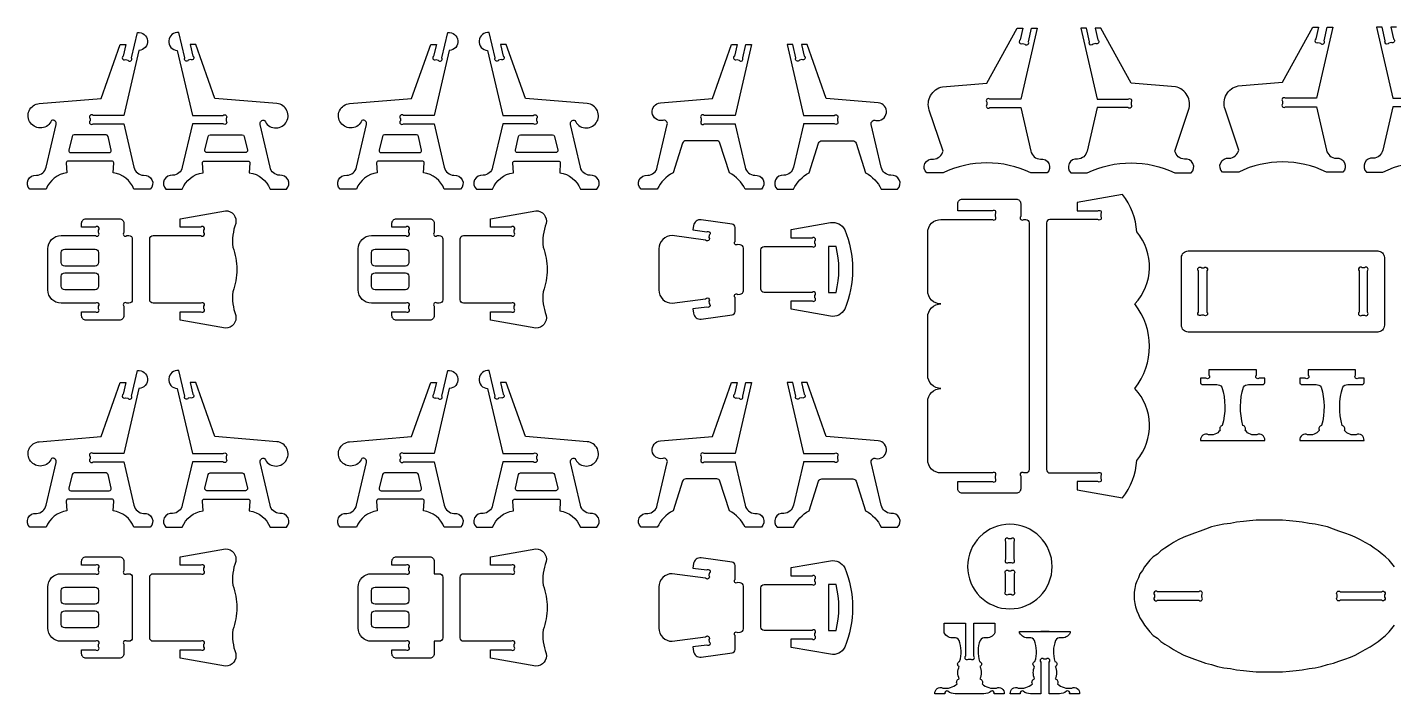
# Model space of a CAD drawing. Extents: x 4203 to 5218, y 1124 to 1763.
# Drawn here: x 4202.6 to 4687.4, y 1524.7 to 1761.2 of the extents above; entities that cross this region are included whole.
import ezdxf

# ---------------------------------------------------------------- set-up
doc = ezdxf.new("R2010")
doc.units = 0
doc.header["$MEASUREMENT"] = 0
doc.layers.add('LAYER1', color=18, linetype='CONTINUOUS')

msp = doc.modelspace()

# ---------------------------------------------------------------- linework, layer by layer
at = {"layer": 'LAYER1'}
for points in [[(4555.07, 1735.72), (4544.13, 1735.72, 1), (4543.07, 1734.66), (4543.07, 1734.22), (4543.07, 1733.78, 1), (4544.13, 1732.72), (4555.07, 1732.72), (4558.64, 1717.33, 0.343544), (4562.06, 1714.46, -0.729626), (4564.43, 1709.53), (4558.64, 1709.53, 0.230289), (4527.5, 1709.53), (4521.71, 1709.53, -0.729626), (4524.09, 1714.46, 0.343544), (4527.5, 1717.33), (4522.64, 1731.86, -0.456332), (4527.33, 1740.1), (4543.07, 1741.42), (4553.81, 1760.92), (4555.83, 1760.92), (4554.87, 1756.79, 1), (4555.66, 1755.51), (4556.52, 1755.31, 1), (4557.79, 1756.11), (4558.91, 1760.92), (4560.92, 1760.92)], [(4582.2, 1735.72), (4593.14, 1735.72, -1), (4594.2, 1734.66), (4594.2, 1734.22), (4594.2, 1733.78, -1), (4593.14, 1732.72), (4582.2, 1732.72), (4578.63, 1717.33, -0.343544), (4575.22, 1714.46, 0.729626), (4572.84, 1709.53), (4578.63, 1709.53, -0.230289), (4609.77, 1709.53), (4615.56, 1709.53, 0.729626), (4613.19, 1714.46, -0.343544), (4609.77, 1717.33), (4614.63, 1731.86, 0.456332), (4609.94, 1740.1), (4594.2, 1741.42), (4583.46, 1760.92), (4581.45, 1760.92), (4582.41, 1756.79, -1), (4581.61, 1755.51), (4580.76, 1755.31, -1), (4579.48, 1756.11), (4578.37, 1760.92), (4576.35, 1760.92)], [(4659.99, 1736.03), (4649.05, 1736.03, 1), (4647.99, 1734.97), (4647.99, 1734.53), (4647.99, 1734.09, 1), (4649.05, 1733.03), (4659.99, 1733.03), (4663.56, 1717.64, 0.343544), (4666.98, 1714.77, -0.729626), (4669.35, 1709.85), (4663.56, 1709.85, 0.230289), (4632.42, 1709.85), (4626.63, 1709.85, -0.729626), (4629.01, 1714.77, 0.343544), (4632.42, 1717.64), (4627.56, 1732.18, -0.456332), (4632.25, 1740.41), (4647.99, 1741.73), (4658.73, 1761.23), (4660.75, 1761.23), (4659.79, 1757.1, 1), (4660.58, 1755.83), (4661.44, 1755.63, 1), (4662.71, 1756.42), (4663.83, 1761.23), (4665.84, 1761.23)], [(4236.85, 1729.97), (4225.91, 1729.97, 1), (4224.85, 1728.91), (4224.85, 1728.47), (4224.85, 1728.03, 1), (4225.91, 1726.97), (4236.85, 1726.97), (4240.42, 1711.58, 0.343544), (4243.83, 1708.71, -0.729626), (4246.2, 1703.78), (4240.42, 1703.78, 0.693778), (4240.42, 1703.78, 0.271498), (4233.06, 1709.61), (4233.29, 1713.1, 0.394231), (4232.57, 1713.77), (4217.12, 1713.77, 0.394231), (4216.4, 1713.1), (4216.63, 1709.61, 0.271498), (4209.27, 1703.78), (4203.49, 1703.78, -0.729626), (4205.86, 1708.71, 0.343544), (4209.27, 1711.58), (4212.8, 1726.75, 0.616854), (4211.2, 1728.19, -0.585378), (4203.71, 1727.29, -0.585378), (4206.84, 1734.16), (4228.81, 1736), (4235.59, 1755.17), (4237.6, 1755.17), (4236.64, 1751.03, 1), (4237.43, 1749.76), (4238.29, 1749.56, 1), (4239.56, 1750.35), (4241.66, 1759.37, -0.427759), (4245.24, 1756.49, -0.427759), (4242.2, 1753.04)], [(4261.15, 1729.97), (4272.09, 1729.97, -1), (4273.15, 1728.91), (4273.15, 1728.47), (4273.15, 1728.03, -1), (4272.09, 1726.97), (4261.15, 1726.97), (4257.57, 1711.58, -0.343544), (4254.16, 1708.71, 0.729626), (4251.79, 1703.78), (4257.57, 1703.78, -0.693778), (4257.57, 1703.78, -0.271498), (4264.93, 1709.61), (4264.7, 1713.1, -0.394231), (4265.42, 1713.77), (4280.87, 1713.77, -0.394231), (4281.59, 1713.1), (4281.36, 1709.61, -0.271498), (4288.72, 1703.78), (4294.5, 1703.78, 0.729626), (4292.13, 1708.71, -0.343544), (4288.72, 1711.58), (4285.2, 1726.75, -0.616854), (4286.79, 1728.19, 0.585378), (4294.28, 1727.29, 0.585378), (4291.15, 1734.16), (4269.18, 1736), (4262.4, 1755.17), (4260.39, 1755.17), (4261.35, 1751.03, -1), (4260.56, 1749.76), (4259.7, 1749.56, -1), (4258.43, 1750.35), (4256.33, 1759.37, 0.427759), (4252.75, 1756.49, 0.427759), (4255.79, 1753.04)], [(4346.97, 1729.97), (4336.03, 1729.97, 1), (4334.97, 1728.91), (4334.97, 1728.47), (4334.97, 1728.03, 1), (4336.03, 1726.97), (4346.97, 1726.97), (4350.54, 1711.58, 0.343544), (4353.95, 1708.71, -0.729626), (4356.32, 1703.78), (4350.54, 1703.78, 0.693778), (4350.54, 1703.78, 0.271498), (4343.18, 1709.61), (4343.41, 1713.1, 0.394231), (4342.69, 1713.77), (4327.24, 1713.77, 0.394231), (4326.53, 1713.1), (4326.75, 1709.61, 0.271498), (4319.39, 1703.78), (4313.61, 1703.78, -0.729626), (4315.98, 1708.71, 0.343544), (4319.39, 1711.58), (4322.92, 1726.75, 0.616854), (4321.32, 1728.19, -0.585378), (4313.83, 1727.29, -0.585378), (4316.96, 1734.16), (4338.93, 1736), (4345.71, 1755.17), (4347.72, 1755.17), (4346.76, 1751.03, 1), (4347.55, 1749.76), (4348.41, 1749.56, 1), (4349.68, 1750.35), (4351.78, 1759.37, -0.427759), (4355.36, 1756.49, -0.427759), (4352.32, 1753.04)], [(4371.27, 1729.97), (4382.21, 1729.97, -1), (4383.27, 1728.91), (4383.27, 1728.47), (4383.27, 1728.03, -1), (4382.21, 1726.97), (4371.27, 1726.97), (4367.69, 1711.58, -0.343544), (4364.28, 1708.71, 0.729626), (4361.91, 1703.78), (4367.69, 1703.78, -0.693778), (4367.69, 1703.78, -0.271498), (4375.05, 1709.61), (4374.83, 1713.1, -0.394231), (4375.54, 1713.77), (4390.99, 1713.77, -0.394231), (4391.71, 1713.1), (4391.48, 1709.61, -0.271498), (4398.84, 1703.78), (4404.62, 1703.78, 0.729626), (4402.25, 1708.71, -0.343544), (4398.84, 1711.58), (4395.32, 1726.75, -0.616854), (4396.91, 1728.19, 0.585378), (4404.41, 1727.29, 0.585378), (4401.27, 1734.16), (4379.3, 1736), (4372.53, 1755.17), (4370.51, 1755.17), (4371.47, 1751.03, -1), (4370.68, 1749.76), (4369.82, 1749.56, -1), (4368.55, 1750.35), (4366.46, 1759.37, 0.427759), (4362.87, 1756.49, 0.427759), (4365.91, 1753.04)], [(4453.7, 1729.97), (4442.76, 1729.97, 1), (4441.7, 1728.91), (4441.7, 1728.03, 1), (4442.76, 1726.97), (4453.72, 1726.97, 0.04526), (4453.75, 1726.75), (4457.28, 1711.58, 0.343544), (4460.69, 1708.71, -0.729626), (4463.06, 1703.78), (4457.28, 1703.78, 0.157681), (4451.72, 1709.61), (4448.34, 1720.13, 0.325785), (4447.19, 1720.97), (4436.21, 1720.97, 0.325785), (4435.07, 1720.13), (4431.69, 1709.61, 0.157681), (4426.13, 1703.78), (4420.35, 1703.78, -0.729626), (4422.72, 1708.71, 0.343544), (4426.13, 1711.58), (4429.65, 1726.75, 0.616854), (4428.06, 1728.19, -0.432644), (4424.3, 1730.86, -0.432644), (4427.2, 1734.45), (4445.67, 1736), (4452.44, 1755.17), (4454.46, 1755.17), (4453.5, 1751.03, 1), (4454.29, 1749.76), (4455.15, 1749.56, 1), (4456.42, 1750.35), (4457.54, 1755.17), (4459.55, 1755.17)], [(4478, 1729.97), (4488.94, 1729.97, -1), (4490, 1728.91), (4490, 1728.03, -1), (4488.94, 1726.97), (4477.99, 1726.97, -0.04526), (4477.95, 1726.75), (4474.43, 1711.58, -0.343544), (4471.02, 1708.71, 0.729626), (4468.65, 1703.78), (4474.43, 1703.78, -0.157681), (4479.99, 1709.61), (4483.37, 1720.13, -0.325785), (4484.51, 1720.97), (4495.49, 1720.97, -0.325785), (4496.64, 1720.13), (4500.02, 1709.61, -0.157681), (4505.58, 1703.78), (4511.36, 1703.78, 0.729626), (4508.99, 1708.71, -0.343544), (4505.58, 1711.58), (4502.05, 1726.75, -0.616854), (4503.65, 1728.19, 0.432644), (4507.41, 1730.86, 0.432644), (4504.51, 1734.45), (4486.04, 1736), (4479.26, 1755.17), (4477.25, 1755.17), (4478.21, 1751.03, -1), (4477.42, 1749.76), (4476.56, 1749.56, -1), (4475.29, 1750.35), (4474.17, 1755.17), (4472.15, 1755.17)], [(4224.85, 1723.08), (4219.16, 1723.08, 0.348878), (4218.46, 1722.52), (4217.33, 1717.65, 0.482714), (4218.03, 1716.77), (4231.66, 1716.77, 0.216532), (4232.2, 1717.01, 0.240993), (4232.36, 1717.65), (4231.23, 1722.52, 0.348878), (4230.53, 1723.08)], [(4273.15, 1723.08), (4278.83, 1723.08, -0.348878), (4279.53, 1722.52), (4280.66, 1717.65, -0.482714), (4279.96, 1716.77), (4266.33, 1716.77, -0.216532), (4265.79, 1717.01, -0.240993), (4265.63, 1717.65), (4266.76, 1722.52, -0.348878), (4267.46, 1723.08)], [(4334.97, 1723.08), (4329.28, 1723.08, 0.348878), (4328.58, 1722.52), (4327.45, 1717.65, 0.482714), (4328.15, 1716.77), (4341.78, 1716.77, 0.216532), (4342.33, 1717.01, 0.240993), (4342.48, 1717.65), (4341.35, 1722.52, 0.348878), (4340.65, 1723.08)], [(4383.27, 1723.08), (4388.95, 1723.08, -0.348878), (4389.65, 1722.52), (4390.78, 1717.65, -0.482714), (4390.08, 1716.77), (4376.45, 1716.77, -0.216532), (4375.91, 1717.01, -0.240993), (4375.75, 1717.65), (4376.88, 1722.52, -0.348878), (4377.58, 1723.08)], [(4596.24, 1688.61, 0.157436), (4591.16, 1701.88), (4575.04, 1699.05), (4575.04, 1696.05), (4582.38, 1696.05, -1), (4583.44, 1694.99), (4583.44, 1694.11, -1), (4582.38, 1693.05), (4565.44, 1693.05, 0.414214), (4564.24, 1691.85), (4564.24, 1681.05), (4564.24, 1604.25, 0.414214), (4565.44, 1603.05), (4582.38, 1603.05, -1), (4583.44, 1601.99), (4583.44, 1601.11, -1), (4582.38, 1600.05), (4575.04, 1600.05), (4575.04, 1597.05), (4591.16, 1594.21, 0.157436), (4596.24, 1607.49, 0.379394), (4595.57, 1633.05, 0.346118), (4595.57, 1663.05, 0.379394)], [(4526.78, 1633.05, -0.414214), (4522.07, 1637.76), (4522.07, 1658.34, -0.414214), (4526.78, 1663.05, -0.414214), (4522.07, 1667.76), (4522.07, 1688.34, -0.414214), (4526.78, 1693.05), (4545.01, 1693.05, 1), (4546.07, 1694.11), (4546.07, 1694.99, 1), (4545.01, 1696.05), (4532.78, 1696.05), (4532.78, 1698.68, -0.414214), (4534.35, 1700.25), (4553.5, 1700.25, -0.414214), (4555.07, 1698.68), (4555.07, 1694.11, 1), (4556.13, 1693.05), (4556.87, 1693.05, -0.414214), (4558.07, 1691.85), (4558.07, 1604.25, -0.414214), (4556.87, 1603.05), (4556.13, 1603.05, 1), (4555.07, 1601.99), (4555.07, 1597.42, -0.414214), (4553.5, 1595.85), (4534.35, 1595.85, -0.414214), (4532.78, 1597.42), (4532.78, 1600.05), (4545.01, 1600.05, 1), (4546.07, 1601.11), (4546.07, 1601.99, 1), (4545.01, 1603.05), (4526.78, 1603.05, -0.414214), (4522.07, 1607.76), (4522.07, 1628.34, -0.414214)], [(4214.56, 1687.3), (4226.79, 1687.3, 1), (4227.85, 1688.36), (4227.85, 1689.23, 1), (4226.79, 1690.3), (4221.85, 1690.3), (4221.85, 1691.72, -0.414214), (4223.42, 1693.3), (4235.27, 1693.3, -0.414214), (4236.85, 1691.72), (4236.85, 1688.36, 1), (4237.91, 1687.3), (4238.65, 1687.3, -0.414214), (4239.85, 1686.1), (4239.85, 1664.5, -0.414214), (4238.65, 1663.3), (4237.91, 1663.3, 1), (4236.85, 1662.23), (4236.85, 1658.87, -0.414214), (4235.27, 1657.3), (4223.42, 1657.3, -0.414214), (4221.85, 1658.87), (4221.85, 1660.3), (4226.79, 1660.3, 1), (4227.85, 1661.36), (4227.85, 1662.23, 1), (4226.79, 1663.3), (4214.56, 1663.3, -0.414214), (4209.85, 1668.01), (4209.85, 1682.58, -0.414214)], [(4246.01, 1675.3), (4246.01, 1686.1, -0.414214), (4247.21, 1687.3), (4264.15, 1687.3, 1), (4265.21, 1688.36), (4265.21, 1689.23, 1), (4264.15, 1690.29), (4256.81, 1690.29), (4256.81, 1693.29), (4272.93, 1696.13, -0.480696), (4276.54, 1691.63, 0.114725), (4275.51, 1683.19, -0.088383), (4276.93, 1675.3, -0.088383), (4275.51, 1667.4, 0.114725), (4276.54, 1658.96, -0.480696), (4272.93, 1654.46), (4256.81, 1657.3), (4256.81, 1660.3), (4264.15, 1660.3, 1), (4265.21, 1661.36), (4265.21, 1662.23, 1), (4264.15, 1663.3), (4247.21, 1663.3, -0.414214), (4246.01, 1664.5)], [(4324.68, 1687.3), (4336.91, 1687.3, 1), (4337.97, 1688.36), (4337.97, 1689.23, 1), (4336.91, 1690.3), (4331.97, 1690.3), (4331.97, 1691.72, -0.414214), (4333.54, 1693.3), (4345.4, 1693.3, -0.414214), (4346.97, 1691.72), (4346.97, 1688.36, 1), (4348.03, 1687.3), (4348.77, 1687.3, -0.414214), (4349.97, 1686.1), (4349.97, 1664.5, -0.414214), (4348.77, 1663.3), (4348.03, 1663.3, 1), (4346.97, 1662.23), (4346.97, 1658.87, -0.414214), (4345.4, 1657.3), (4333.54, 1657.3, -0.414214), (4331.97, 1658.87), (4331.97, 1660.3), (4336.91, 1660.3, 1), (4337.97, 1661.36), (4337.97, 1662.23, 1), (4336.91, 1663.3), (4324.68, 1663.3, -0.414214), (4319.97, 1668.01), (4319.97, 1682.58, -0.414214)], [(4356.14, 1675.3), (4356.14, 1686.1, -0.414214), (4357.34, 1687.3), (4374.28, 1687.3, 1), (4375.34, 1688.36), (4375.34, 1689.23, 1), (4374.28, 1690.29), (4366.94, 1690.29), (4366.94, 1693.29), (4383.06, 1696.13, -0.480696), (4386.66, 1691.63, 0.114725), (4385.63, 1683.19, -0.088383), (4387.05, 1675.3, -0.088383), (4385.63, 1667.4, 0.114725), (4386.66, 1658.96, -0.480696), (4383.06, 1654.46), (4366.94, 1657.3), (4366.94, 1660.3), (4374.28, 1660.3, 1), (4375.34, 1661.36), (4375.34, 1662.23, 1), (4374.28, 1663.3), (4357.34, 1663.3, -0.414214), (4356.14, 1664.5)], [(4456.7, 1675.3), (4456.67, 1682.84, 0.414214), (4455.47, 1684.04), (4454.62, 1684.15, -1), (4453.7, 1685.2), (4453.7, 1690.23, 0.375308), (4452.67, 1691.42), (4441.67, 1692.91, 0.414214), (4438.97, 1690.86), (4438.76, 1689.3), (4443.65, 1688.64, -1), (4444.56, 1687.44), (4444.45, 1686.6, -1), (4443.25, 1685.69), (4431.42, 1687.3, 0.414214), (4426.7, 1682.58), (4426.7, 1675.3), (4426.7, 1668.01, 0.414214), (4431.42, 1663.3), (4443.25, 1664.9, -1), (4444.45, 1663.99), (4444.56, 1663.15, -1), (4443.65, 1661.95), (4438.76, 1661.29), (4438.97, 1659.73, 0.414214), (4441.67, 1657.68), (4452.67, 1659.17, 0.375308), (4453.7, 1660.36), (4453.7, 1665.39, -1), (4454.62, 1666.44), (4455.47, 1666.55, 0.414214), (4456.67, 1667.75)], [(4495.36, 1675.3, -0.101097), (4492.65, 1661.2, -0.327051), (4487.56, 1658.69), (4473.67, 1661.14), (4473.67, 1664.14), (4481.01, 1664.14, 1), (4482.07, 1665.2), (4482.07, 1666.07, 1), (4481.01, 1667.14), (4464.07, 1667.14, -0.414214), (4462.87, 1668.34), (4462.87, 1675.3), (4462.87, 1682.26, -0.414214), (4464.07, 1683.46), (4481.01, 1683.46, 1), (4482.07, 1684.52), (4482.07, 1685.39, 1), (4481.01, 1686.45), (4473.67, 1686.45), (4473.67, 1689.45), (4487.56, 1691.9, -0.327051), (4492.65, 1689.39, -0.101097)], [(4227.85, 1681.3), (4227.85, 1677.7, -0.414214), (4226.65, 1676.5), (4215.85, 1676.5, -0.414214), (4214.65, 1677.7), (4214.65, 1681.3, -0.414214), (4215.85, 1682.5), (4226.65, 1682.5, -0.414214)], [(4337.97, 1681.3), (4337.97, 1677.7, -0.414214), (4336.77, 1676.5), (4325.97, 1676.5, -0.414214), (4324.77, 1677.7), (4324.77, 1681.3, -0.414214), (4325.97, 1682.5), (4336.77, 1682.5, -0.414214)], [(4489.55, 1667.14, 0.124363), (4489.55, 1683.46), (4486.87, 1683.46), (4486.87, 1667.14)], [(4614.52, 1681.88), (4681.72, 1681.88, -0.414214), (4684.12, 1679.48), (4684.12, 1655.48, -0.414214), (4681.72, 1653.08), (4614.52, 1653.08, -0.414214), (4612.12, 1655.48), (4612.12, 1679.48, -0.414214)], [(4227.85, 1672.9), (4227.85, 1669.3, -0.414214), (4226.65, 1668.1), (4215.85, 1668.1, -0.414214), (4214.65, 1669.3), (4214.65, 1672.9, -0.414214), (4215.85, 1674.1), (4226.65, 1674.1, -0.414214)], [(4337.97, 1672.9), (4337.97, 1669.3, -0.414214), (4336.77, 1668.1), (4325.97, 1668.1, -0.414214), (4324.77, 1669.3), (4324.77, 1672.9, -0.414214), (4325.97, 1674.1), (4336.77, 1674.1, -0.414214)], [(4621.12, 1674.82), (4621.12, 1660.14, -1), (4620.06, 1659.08), (4619.18, 1659.08, -1), (4618.12, 1660.14), (4618.12, 1674.82, -1), (4619.18, 1675.88), (4620.06, 1675.88, -1)], [(4675.12, 1674.82), (4675.12, 1660.14, 1), (4676.18, 1659.08), (4677.06, 1659.08, 1), (4678.12, 1660.14), (4678.12, 1674.82, 1), (4677.06, 1675.88), (4676.18, 1675.88, 1)], [(4236.85, 1609.97), (4225.91, 1609.97, 1), (4224.85, 1608.91), (4224.85, 1608.47), (4224.85, 1608.03, 1), (4225.91, 1606.97), (4236.85, 1606.97), (4240.42, 1591.58, 0.343544), (4243.83, 1588.71, -0.729626), (4246.2, 1583.78), (4240.42, 1583.78, 0.693778), (4240.42, 1583.78, 0.271498), (4233.06, 1589.61), (4233.29, 1593.1, 0.394231), (4232.57, 1593.77), (4217.12, 1593.77, 0.394231), (4216.4, 1593.1), (4216.63, 1589.61, 0.271498), (4209.27, 1583.78), (4203.49, 1583.78, -0.729626), (4205.86, 1588.71, 0.343544), (4209.27, 1591.58), (4212.8, 1606.75, 0.616854), (4211.2, 1608.19, -0.585378), (4203.71, 1607.29, -0.585378), (4206.84, 1614.16), (4228.81, 1616), (4235.59, 1635.17), (4237.6, 1635.17), (4236.64, 1631.03, 1), (4237.43, 1629.76), (4238.29, 1629.56, 1), (4239.56, 1630.35), (4241.66, 1639.37, -0.427759), (4245.24, 1636.49, -0.427759), (4242.2, 1633.04)], [(4261.15, 1609.97), (4272.09, 1609.97, -1), (4273.15, 1608.91), (4273.15, 1608.47), (4273.15, 1608.03, -1), (4272.09, 1606.97), (4261.15, 1606.97), (4257.57, 1591.58, -0.343544), (4254.16, 1588.71, 0.729626), (4251.79, 1583.78), (4257.57, 1583.78, -0.693778), (4257.57, 1583.78, -0.271498), (4264.93, 1589.61), (4264.7, 1593.1, -0.394231), (4265.42, 1593.77), (4280.87, 1593.77, -0.394231), (4281.59, 1593.1), (4281.36, 1589.61, -0.271498), (4288.72, 1583.78), (4294.5, 1583.78, 0.729626), (4292.13, 1588.71, -0.343544), (4288.72, 1591.58), (4285.2, 1606.75, -0.616854), (4286.79, 1608.19, 0.585378), (4294.28, 1607.29, 0.585378), (4291.15, 1614.16), (4269.18, 1616), (4262.4, 1635.17), (4260.39, 1635.17), (4261.35, 1631.03, -1), (4260.56, 1629.76), (4259.7, 1629.56, -1), (4258.43, 1630.35), (4256.33, 1639.37, 0.427759), (4252.75, 1636.49, 0.427759), (4255.79, 1633.04)], [(4346.97, 1609.97), (4336.03, 1609.97, 1), (4334.97, 1608.91), (4334.97, 1608.47), (4334.97, 1608.03, 1), (4336.03, 1606.97), (4346.97, 1606.97), (4350.54, 1591.58, 0.343544), (4353.95, 1588.71, -0.729626), (4356.32, 1583.78), (4350.54, 1583.78, 0.693778), (4350.54, 1583.78, 0.271498), (4343.18, 1589.61), (4343.41, 1593.1, 0.394231), (4342.69, 1593.77), (4327.24, 1593.77, 0.394231), (4326.53, 1593.1), (4326.75, 1589.61, 0.271498), (4319.39, 1583.78), (4313.61, 1583.78, -0.729626), (4315.98, 1588.71, 0.343544), (4319.39, 1591.58), (4322.92, 1606.75, 0.616854), (4321.32, 1608.19, -0.585378), (4313.83, 1607.29, -0.585378), (4316.96, 1614.16), (4338.93, 1616), (4345.71, 1635.17), (4347.72, 1635.17), (4346.76, 1631.03, 1), (4347.55, 1629.76), (4348.41, 1629.56, 1), (4349.68, 1630.35), (4351.78, 1639.37, -0.427759), (4355.36, 1636.49, -0.427759), (4352.32, 1633.04)], [(4371.27, 1609.97), (4382.21, 1609.97, -1), (4383.27, 1608.91), (4383.27, 1608.47), (4383.27, 1608.03, -1), (4382.21, 1606.97), (4371.27, 1606.97), (4367.69, 1591.58, -0.343544), (4364.28, 1588.71, 0.729626), (4361.91, 1583.78), (4367.69, 1583.78, -0.693778), (4367.69, 1583.78, -0.271498), (4375.05, 1589.61), (4374.83, 1593.1, -0.394231), (4375.54, 1593.77), (4390.99, 1593.77, -0.394231), (4391.71, 1593.1), (4391.48, 1589.61, -0.271498), (4398.84, 1583.78), (4404.62, 1583.78, 0.729626), (4402.25, 1588.71, -0.343544), (4398.84, 1591.58), (4395.32, 1606.75, -0.616854), (4396.91, 1608.19, 0.585378), (4404.41, 1607.29, 0.585378), (4401.27, 1614.16), (4379.3, 1616), (4372.53, 1635.17), (4370.51, 1635.17), (4371.47, 1631.03, -1), (4370.68, 1629.76), (4369.82, 1629.56, -1), (4368.55, 1630.35), (4366.46, 1639.37, 0.427759), (4362.87, 1636.49, 0.427759), (4365.91, 1633.04)], [(4630.26, 1614.63), (4641.66, 1614.63, 0.570657), (4638.86, 1616.62, -0.289506), (4634.73, 1618.16, 0.497317), (4633.93, 1619.9, 0.217136), (4633.93, 1619.9, -0.145354), (4634.12, 1633.54, -0.281118), (4635.88, 1634.42), (4640.95, 1634.42, 0.414214), (4641.67, 1635.14), (4641.67, 1636.71), (4639.73, 1636.71, -1), (4638.67, 1637.77), (4638.67, 1639.71), (4631.77, 1639.71), (4630.26, 1639.71), (4628.76, 1639.71), (4621.86, 1639.71), (4621.86, 1637.77, -1), (4620.8, 1636.71), (4618.86, 1636.71), (4618.86, 1635.14, 0.414214), (4619.58, 1634.42), (4624.65, 1634.42, -0.281118), (4626.41, 1633.54, -0.145354), (4626.6, 1619.9, 0.217136), (4626.6, 1619.9, 0.497317), (4625.8, 1618.16, -0.289506), (4621.66, 1616.62, 0.570657), (4618.87, 1614.63)], [(4665.48, 1614.63), (4676.88, 1614.63, 0.570657), (4674.08, 1616.62, -0.289506), (4669.94, 1618.16, 0.497317), (4669.14, 1619.9, 0.217136), (4669.14, 1619.9, -0.145354), (4669.33, 1633.54, -0.281118), (4671.1, 1634.42), (4676.16, 1634.42, 0.414214), (4676.88, 1635.14), (4676.88, 1636.71), (4674.94, 1636.71, -1), (4673.88, 1637.77), (4673.88, 1639.71), (4666.98, 1639.71), (4665.48, 1639.71), (4663.98, 1639.71), (4657.08, 1639.71), (4657.08, 1637.77, -1), (4656.02, 1636.71), (4654.08, 1636.71), (4654.08, 1635.14, 0.414214), (4654.8, 1634.42), (4659.86, 1634.42, -0.281118), (4661.63, 1633.54, -0.145354), (4661.81, 1619.9, 0.217136), (4661.81, 1619.9, 0.497317), (4661.02, 1618.16, -0.289506), (4656.88, 1616.62, 0.570657), (4654.08, 1614.63)], [(4453.7, 1609.97), (4442.76, 1609.97, 1), (4441.7, 1608.91), (4441.7, 1608.03, 1), (4442.76, 1606.97), (4453.72, 1606.97, 0.04526), (4453.75, 1606.75), (4457.28, 1591.58, 0.343544), (4460.69, 1588.71, -0.729626), (4463.06, 1583.78), (4457.28, 1583.78, 0.157681), (4451.72, 1589.61), (4448.34, 1600.13, 0.325785), (4447.19, 1600.97), (4436.21, 1600.97, 0.325785), (4435.07, 1600.13), (4431.69, 1589.61, 0.157681), (4426.13, 1583.78), (4420.35, 1583.78, -0.729626), (4422.72, 1588.71, 0.343544), (4426.13, 1591.58), (4429.65, 1606.75, 0.616854), (4428.06, 1608.19, -0.432644), (4424.3, 1610.86, -0.432644), (4427.2, 1614.45), (4445.67, 1616), (4452.44, 1635.17), (4454.46, 1635.17), (4453.5, 1631.03, 1), (4454.29, 1629.76), (4455.15, 1629.56, 1), (4456.42, 1630.35), (4457.54, 1635.17), (4459.55, 1635.17)], [(4478, 1609.97), (4488.94, 1609.97, -1), (4490, 1608.91), (4490, 1608.03, -1), (4488.94, 1606.97), (4477.99, 1606.97, -0.04526), (4477.95, 1606.75), (4474.43, 1591.58, -0.343544), (4471.02, 1588.71, 0.729626), (4468.65, 1583.78), (4474.43, 1583.78, -0.157681), (4479.99, 1589.61), (4483.37, 1600.13, -0.325785), (4484.51, 1600.97), (4495.49, 1600.97, -0.325785), (4496.64, 1600.13), (4500.02, 1589.61, -0.157681), (4505.58, 1583.78), (4511.36, 1583.78, 0.729626), (4508.99, 1588.71, -0.343544), (4505.58, 1591.58), (4502.05, 1606.75, -0.616854), (4503.65, 1608.19, 0.432644), (4507.41, 1610.86, 0.432644), (4504.51, 1614.45), (4486.04, 1616), (4479.26, 1635.17), (4477.25, 1635.17), (4478.21, 1631.03, -1), (4477.42, 1629.76), (4476.56, 1629.56, -1), (4475.29, 1630.35), (4474.17, 1635.17), (4472.15, 1635.17)], [(4224.85, 1603.08), (4219.16, 1603.08, 0.348878), (4218.46, 1602.52), (4217.33, 1597.65, 0.482714), (4218.03, 1596.77), (4231.66, 1596.77, 0.216532), (4232.2, 1597.01, 0.240993), (4232.36, 1597.65), (4231.23, 1602.52, 0.348878), (4230.53, 1603.08)], [(4273.15, 1603.08), (4278.83, 1603.08, -0.348878), (4279.53, 1602.52), (4280.66, 1597.65, -0.482714), (4279.96, 1596.77), (4266.33, 1596.77, -0.216532), (4265.79, 1597.01, -0.240993), (4265.63, 1597.65), (4266.76, 1602.52, -0.348878), (4267.46, 1603.08)], [(4334.97, 1603.08), (4329.28, 1603.08, 0.348878), (4328.58, 1602.52), (4327.45, 1597.65, 0.482714), (4328.15, 1596.77), (4341.78, 1596.77, 0.216532), (4342.33, 1597.01, 0.240993), (4342.48, 1597.65), (4341.35, 1602.52, 0.348878), (4340.65, 1603.08)], [(4383.27, 1603.08), (4388.95, 1603.08, -0.348878), (4389.65, 1602.52), (4390.78, 1597.65, -0.482714), (4390.08, 1596.77), (4376.45, 1596.77, -0.216532), (4375.91, 1597.01, -0.240993), (4375.75, 1597.65), (4376.88, 1602.52, -0.348878), (4377.58, 1603.08)], [(4551.22, 1584.83, 0.414214), (4536.22, 1569.83, 0.414214), (4551.22, 1554.83, 0.414214), (4566.22, 1569.83, 0.414214)], [(4246.01, 1555.3), (4246.01, 1566.1, -0.414214), (4247.21, 1567.3), (4264.15, 1567.3, 1), (4265.21, 1568.36), (4265.21, 1569.23, 1), (4264.15, 1570.29), (4256.81, 1570.29), (4256.81, 1573.29), (4272.93, 1576.13, -0.480696), (4276.54, 1571.63, 0.114725), (4275.51, 1563.19, -0.088383), (4276.93, 1555.3, -0.088383), (4275.51, 1547.4, 0.114725), (4276.54, 1538.96, -0.480696), (4272.93, 1534.46), (4256.81, 1537.3), (4256.81, 1540.3), (4264.15, 1540.3, 1), (4265.21, 1541.36), (4265.21, 1542.23, 1), (4264.15, 1543.3), (4247.21, 1543.3, -0.414214), (4246.01, 1544.5)], [(4356.14, 1555.3), (4356.14, 1566.1, -0.414214), (4357.34, 1567.3), (4374.28, 1567.3, 1), (4375.34, 1568.36), (4375.34, 1569.23, 1), (4374.28, 1570.29), (4366.94, 1570.29), (4366.94, 1573.29), (4383.06, 1576.13, -0.480696), (4386.66, 1571.63, 0.114725), (4385.63, 1563.19, -0.088383), (4387.05, 1555.3, -0.088383), (4385.63, 1547.4, 0.114725), (4386.66, 1538.96, -0.480696), (4383.06, 1534.46), (4366.94, 1537.3), (4366.94, 1540.3), (4374.28, 1540.3, 1), (4375.34, 1541.36), (4375.34, 1542.23, 1), (4374.28, 1543.3), (4357.34, 1543.3, -0.414214), (4356.14, 1544.5)], [(4550.78, 1571.33), (4551.66, 1571.33, 1), (4552.72, 1572.39), (4552.72, 1578.67, 1), (4551.66, 1579.73), (4550.78, 1579.73, 1), (4549.72, 1578.67), (4549.72, 1572.39, 1)], [(4214.56, 1567.3), (4226.79, 1567.3, 1), (4227.85, 1568.36), (4227.85, 1569.23, 1), (4226.79, 1570.3), (4221.85, 1570.3), (4221.85, 1571.72, -0.414214), (4223.42, 1573.3), (4235.27, 1573.3, -0.414214), (4236.85, 1571.72), (4236.85, 1568.36, 1), (4237.91, 1567.3), (4238.65, 1567.3, -0.414214), (4239.85, 1566.1), (4239.85, 1544.5, -0.414214), (4238.65, 1543.3), (4237.91, 1543.3, 1), (4236.85, 1542.23), (4236.85, 1538.87, -0.414214), (4235.27, 1537.3), (4223.42, 1537.3, -0.414214), (4221.85, 1538.87), (4221.85, 1540.3), (4226.79, 1540.3, 1), (4227.85, 1541.36), (4227.85, 1542.23, 1), (4226.79, 1543.3), (4214.56, 1543.3, -0.414214), (4209.85, 1548.01), (4209.85, 1562.58, -0.414214)], [(4324.68, 1567.3), (4336.91, 1567.3, 1), (4337.97, 1568.36), (4337.97, 1569.23, 1), (4336.91, 1570.3), (4331.97, 1570.3), (4331.97, 1571.72, -0.414214), (4333.54, 1573.3), (4345.4, 1573.3, -0.414214), (4346.97, 1571.72), (4346.97, 1567.3), (4348.77, 1567.3, -0.414214), (4349.97, 1566.1), (4349.97, 1544.5, -0.414214), (4348.77, 1543.3), (4346.97, 1543.3), (4346.97, 1538.87, -0.414214), (4345.4, 1537.3), (4333.54, 1537.3, -0.414214), (4331.97, 1538.87), (4331.97, 1540.3), (4336.91, 1540.3, 1), (4337.97, 1541.36), (4337.97, 1542.23, 1), (4336.91, 1543.3), (4324.68, 1543.3, -0.414214), (4319.97, 1548.01), (4319.97, 1562.58, -0.414214)], [(4456.7, 1555.3), (4456.67, 1562.84, 0.414214), (4455.47, 1564.04), (4454.62, 1564.15, -1), (4453.7, 1565.2), (4453.7, 1570.23, 0.375308), (4452.67, 1571.42), (4441.67, 1572.91, 0.414214), (4438.97, 1570.86), (4438.76, 1569.3), (4443.65, 1568.64, -1), (4444.56, 1567.44), (4444.45, 1566.6, -1), (4443.25, 1565.69), (4431.42, 1567.3, 0.414214), (4426.7, 1562.58), (4426.7, 1555.3), (4426.7, 1548.01, 0.414214), (4431.42, 1543.3), (4443.25, 1544.9, -1), (4444.45, 1543.99), (4444.56, 1543.15, -1), (4443.65, 1541.95), (4438.76, 1541.29), (4438.97, 1539.73, 0.414214), (4441.67, 1537.68), (4452.67, 1539.17, 0.375308), (4453.7, 1540.36), (4453.7, 1545.39, -1), (4454.62, 1546.44), (4455.47, 1546.55, 0.414214), (4456.67, 1547.75)], [(4495.36, 1555.3, -0.101097), (4492.65, 1541.2, -0.327051), (4487.56, 1538.69), (4473.67, 1541.14), (4473.67, 1544.14), (4481.01, 1544.14, 1), (4482.07, 1545.2), (4482.07, 1546.07, 1), (4481.01, 1547.14), (4464.07, 1547.14, -0.414214), (4462.87, 1548.34), (4462.87, 1555.3), (4462.87, 1562.26, -0.414214), (4464.07, 1563.46), (4481.01, 1563.46, 1), (4482.07, 1564.52), (4482.07, 1565.39, 1), (4481.01, 1566.45), (4473.67, 1566.45), (4473.67, 1569.45), (4487.56, 1571.9, -0.327051), (4492.65, 1569.39, -0.101097)], [(4550.78, 1568.33), (4551.66, 1568.33, -1), (4552.72, 1567.27), (4552.72, 1560.99, -1), (4551.66, 1559.93), (4550.78, 1559.93, -1), (4549.72, 1560.99), (4549.72, 1567.27, -1)], [(4227.85, 1561.3), (4227.85, 1557.7, -0.414214), (4226.65, 1556.5), (4215.85, 1556.5, -0.414214), (4214.65, 1557.7), (4214.65, 1561.3, -0.414214), (4215.85, 1562.5), (4226.65, 1562.5, -0.414214)], [(4337.97, 1561.3), (4337.97, 1557.7, -0.414214), (4336.77, 1556.5), (4325.97, 1556.5, -0.414214), (4324.77, 1557.7), (4324.77, 1561.3, -0.414214), (4325.97, 1562.5), (4336.77, 1562.5, -0.414214)], [(4489.55, 1547.14, 0.124363), (4489.55, 1563.46), (4486.87, 1563.46), (4486.87, 1547.14)], [(4603.6, 1557.88), (4618.28, 1557.88, 1), (4619.34, 1558.94), (4619.34, 1559.82, 1), (4618.28, 1560.88), (4603.6, 1560.88, 1), (4602.54, 1559.82), (4602.54, 1558.94, 1)], [(4668.4, 1560.88), (4683.08, 1560.88, -1), (4684.14, 1559.82), (4684.14, 1558.94, -1), (4683.08, 1557.88), (4668.4, 1557.88, -1), (4667.34, 1558.94), (4667.34, 1559.82, -1)], [(4227.85, 1552.9), (4227.85, 1549.3, -0.414214), (4226.65, 1548.1), (4215.85, 1548.1, -0.414214), (4214.65, 1549.3), (4214.65, 1552.9, -0.414214), (4215.85, 1554.1), (4226.65, 1554.1, -0.414214)], [(4337.97, 1552.9), (4337.97, 1549.3, -0.414214), (4336.77, 1548.1), (4325.97, 1548.1, -0.414214), (4324.77, 1549.3), (4324.77, 1552.9, -0.414214), (4325.97, 1554.1), (4336.77, 1554.1, -0.414214)], [(4545.92, 1546.31, -0.301445), (4542.54, 1544.51, 0.346418), (4540.67, 1543.63, 0.169376), (4540.46, 1536.11, -0.755968), (4540.58, 1534.38, -0.217136), (4540.58, 1529.98, -0.497317), (4541.38, 1528.24, 0.242348), (4546.43, 1526.7, -0.570657), (4549.22, 1524.71), (4545.67, 1524.71, 0.75881), (4544.6, 1525.55, -0.158853), (4542.02, 1524.71), (4531.82, 1524.71, -0.158853), (4529.24, 1525.55, 0.75881), (4528.18, 1524.71), (4524.62, 1524.71, -0.570657), (4527.42, 1526.7, 0.242348), (4532.47, 1528.24, -0.497317), (4533.26, 1529.98, -0.217136), (4533.26, 1534.38, -0.755968), (4533.39, 1536.11, 0.169376), (4533.18, 1543.63, 0.346418), (4531.31, 1544.51, -0.301445), (4527.92, 1546.31), (4527.92, 1549.79), (4535.42, 1549.79), (4535.42, 1538.07, 1), (4536.48, 1537.01), (4537.36, 1537.01, 1), (4538.42, 1538.07), (4538.42, 1549.79), (4545.92, 1549.79)], [(4572.67, 1546.31, -0.301445), (4569.28, 1544.51, 0.346418), (4567.42, 1543.63, 0.169376), (4567.21, 1536.11, -0.755968), (4567.33, 1534.38, -0.217136), (4567.33, 1529.98, -0.497317), (4568.13, 1528.24, 0.242348), (4573.18, 1526.7, -0.570657), (4575.97, 1524.71), (4572.42, 1524.71, 0.75881), (4571.35, 1525.55, -0.158853), (4568.77, 1524.71), (4565.17, 1524.71), (4565.17, 1535.95, 1), (4564.11, 1537.01), (4563.23, 1537.01, 1), (4562.17, 1535.95), (4562.17, 1524.71), (4558.57, 1524.71, -0.158853), (4555.99, 1525.55, 0.75881), (4554.92, 1524.71), (4551.37, 1524.71, -0.570657), (4554.17, 1526.7, 0.242348), (4559.21, 1528.24, -0.497317), (4560.01, 1529.98, -0.217136), (4560.01, 1534.38, -0.755968), (4560.13, 1536.11, 0.169376), (4559.93, 1543.63, 0.346418), (4558.06, 1544.51, -0.301445), (4554.67, 1546.31), (4554.67, 1546.79), (4572.67, 1546.79)]]:
    msp.add_lwpolyline(points, format="xyb", close=True, dxfattribs=at)
for points in [[(4688.38, 1761.23), (4686.37, 1761.23), (4687.33, 1757.1, -1), (4686.53, 1755.83), (4685.68, 1755.63, -1), (4684.4, 1756.42), (4683.29, 1761.23), (4681.27, 1761.23), (4687.12, 1736.03), (4698.06, 1736.03, -1)], [(4698.06, 1733.03), (4687.12, 1733.03), (4683.55, 1717.64, -0.343544), (4680.14, 1714.77, 0.729626), (4677.76, 1709.85), (4683.55, 1709.85, -0.230289), (4714.69, 1709.85)]]:
    msp.add_lwpolyline(points, format="xyb", dxfattribs=at)
for points in [[(4687.67, 1569.69), (4686.71, 1570.9), (4685.75, 1572.1), (4684.55, 1573.3), (4683.34, 1574.26), (4681.9, 1575.46), (4680.46, 1576.42), (4679.02, 1577.39), (4677.33, 1578.35), (4675.65, 1579.31), (4673.73, 1580.27), (4672.05, 1580.99), (4670.12, 1581.71), (4667.96, 1582.43), (4666.04, 1583.16), (4663.87, 1583.88), (4661.71, 1584.36), (4659.55, 1584.84), (4657.38, 1585.08), (4654.98, 1585.56), (4652.81, 1585.8), (4650.41, 1586.04), (4648.01, 1586.28), (4645.6, 1586.28), (4643.44, 1586.28), (4641.04, 1586.28), (4638.63, 1586.28), (4636.23, 1586.04), (4634.06, 1585.8), (4631.66, 1585.56), (4629.5, 1585.08), (4627.09, 1584.84), (4624.93, 1584.36), (4622.77, 1583.88), (4620.6, 1583.16), (4618.68, 1582.43), (4616.76, 1581.71), (4614.83, 1580.99), (4612.91, 1580.27), (4610.99, 1579.31), (4609.31, 1578.35), (4607.86, 1577.39), (4606.18, 1576.42), (4604.74, 1575.46), (4603.54, 1574.26), (4602.09, 1573.3), (4600.89, 1572.1), (4599.93, 1570.9), (4598.97, 1569.69), (4598.25, 1568.49), (4597.29, 1567.29), (4596.81, 1565.85), (4596.32, 1564.65), (4595.84, 1563.44), (4595.6, 1562), (4595.36, 1560.8), (4595.36, 1559.36), (4595.36, 1558.16), (4595.6, 1556.71), (4595.84, 1555.51), (4596.32, 1554.07), (4596.81, 1552.87), (4597.29, 1551.67), (4598.25, 1550.22), (4598.97, 1549.02), (4599.93, 1547.82), (4600.89, 1546.62), (4602.09, 1545.42), (4603.54, 1544.45), (4604.74, 1543.25), (4606.18, 1542.29), (4607.86, 1541.33), (4609.31, 1540.37), (4610.99, 1539.41), (4612.91, 1538.44), (4614.83, 1537.72), (4616.76, 1537), (4618.68, 1536.28), (4620.6, 1535.56), (4622.77, 1535.08), (4624.93, 1534.36), (4627.09, 1533.88), (4629.5, 1533.64), (4631.66, 1533.16), (4634.06, 1532.92), (4636.23, 1532.67), (4638.63, 1532.43), (4641.04, 1532.43), (4643.44, 1532.43), (4645.6, 1532.43), (4648.01, 1532.43), (4650.41, 1532.67), (4652.81, 1532.92), (4654.98, 1533.16), (4657.38, 1533.64), (4659.55, 1533.88), (4661.71, 1534.36), (4663.87, 1535.08), (4666.04, 1535.56), (4667.96, 1536.28), (4670.12, 1537), (4672.05, 1537.72), (4673.73, 1538.44), (4675.65, 1539.41), (4677.33, 1540.37), (4679.02, 1541.33), (4680.46, 1542.29), (4681.9, 1543.25), (4683.34, 1544.45), (4684.55, 1545.42), (4685.75, 1546.62), (4686.71, 1547.82), (4687.67, 1549.02)], [(4565.17, 1546.79), (4562.17, 1546.79)]]:
    msp.add_lwpolyline(points, dxfattribs=at)

doc.saveas('drawing.dxf')
